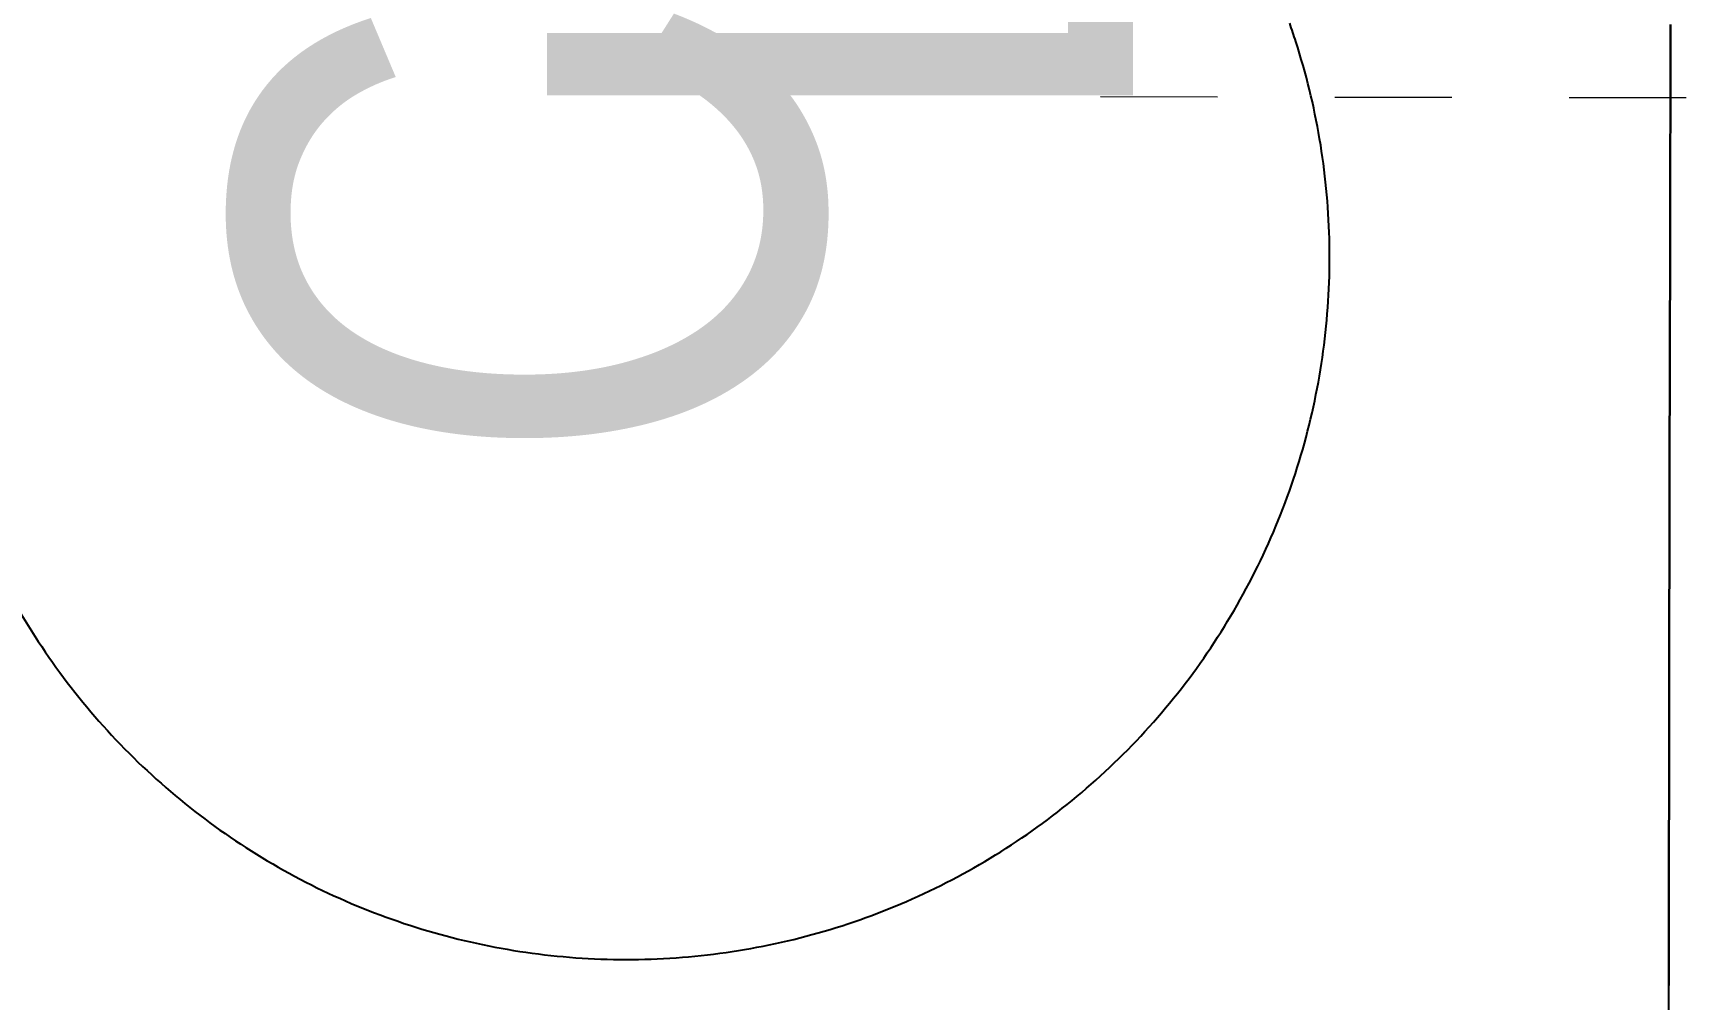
# Model space of a CAD drawing. Header units: metres. Extents: x -354 to -91, y 3 to 562.
# Drawn here: x -270.434 to -269.025, y 507.906 to 508.731 of the extents above; entities that cross this region are included whole.
import ezdxf

# ---------------------------------------------------------------- set-up
doc = ezdxf.new("R2010")
doc.units = ezdxf.units.M
doc.linetypes.add('JacobsGridLine', pattern=[0.0145, 0.01, -0.001, 0.0025, -0.001])
for name, color, linetype, lineweight in [('A-ANNO-NOTE', 7, 'Continuous', 9), ('A-GENM', 7, 'Continuous', 25), ('S-GRID', 7, 'Continuous', 9)]:
    doc.layers.add(name, color=color, linetype=linetype, lineweight=lineweight)
doc.styles.add('Arial Narrow_2', font='ARIALN.TTF', dxfattribs={"height": 0.0025})

# ---------------------------------------------------------------- blocks, each defined once
blk = doc.blocks.new('Foundations-Piles - Px-1200-66435333-DRG-2873034 - CONSTRUCTION SEQUENCE STAGE A8')
at = {"layer": 'A-GENM', "color": 9, "true_color": 0xbebebe}
for start, end in [(130.9091, 139.0909), (130.9091, 139.0909), (139.0909, 147.2727), (139.0909, 147.2727), (147.2727, 155.4545), (147.2727, 155.4545), (155.4545, 163.6364), (155.4545, 163.6364), (163.6364, 171.8182), (163.6364, 171.8182), (171.8182, 180), (171.8182, 180), (180, 188.1818), (180, 188.1818), (188.1818, 196.3636), (188.1818, 196.3636), (196.3636, 204.5455), (196.3636, 204.5455), (204.5455, 212.7273), (204.5455, 212.7273), (212.7273, 220.9091), (212.7273, 220.9091), (220.9091, 229.0909), (220.9091, 229.0909), (229.0909, 237.2727), (229.0909, 237.2727), (237.2727, 245.4545), (237.2727, 245.4545), (294.5455, 302.7273), (294.5455, 302.7273), (302.7273, 304.287), (302.7273, 304.287), (245.4545, 253.6364), (245.4545, 253.6364), (286.3636, 294.5455), (286.3636, 294.5455), (253.6364, 261.8182), (253.6364, 261.8182), (278.1818, 286.3636), (278.1818, 286.3636), (261.8182, 270), (261.8182, 270), (270, 278.1818), (270, 278.1818)]:
    blk.add_arc((0, 0), 0.6, start, end, dxfattribs=at)
blk = doc.blocks.new('CappingBeam_RS39B_CB01A - CappingBeam_RS39B_CB01A-57939457-DRG-2873034 - CONSTRUCTION SEQUENCE STAGE A8')
at = {"layer": 'A-GENM', "color": 9, "true_color": 0xbebebe}
for p, q in [((98.3035, 34.5384), (98.1235, 34.4909)), ((98.1235, 34.4909), (97.9328, 34.4406)), ((97.9328, 34.4406), (97.7421, 34.3903)), ((97.7421, 34.3903), (97.5514, 34.34)), ((97.5514, 34.34), (97.3607, 34.2896))]:
    blk.add_line(p, q, dxfattribs=at)
at = {"layer": 'A-GENM', "color": 253, "true_color": 0xa3a3a3, "flags": 128}
blk.add_lwpolyline([(97.3607, 34.2896), (97.5514, 34.34), (97.7421, 34.3903), (97.9328, 34.4406), (98.1235, 34.4909), (98.3035, 34.5384)], dxfattribs=at)
blk = doc.blocks.new('T2DPAA-T2D-C3S-RS-M3D-100334_rvt-1-DRG-2873034 - CONSTRUCTION SEQUENCE STAGE A8')
at = {"layer": 'A-GENM', "color": 253, "lineweight": 25, "true_color": 0xa3a3a3, "rotation": 75.11694444444437}
for name, p in [('CappingBeam_RS39B_CB01A - CappingBeam_RS39B_CB01A-57939457-DRG-2873034 - CONSTRUCTION SEQUENCE STAGE A8', (-1134.0578, 404.8616)), ('Foundations-Piles - Px-1200-66435333-DRG-2873034 - CONSTRUCTION SEQUENCE STAGE A8', (-1143.0794, 508.5399))]:
    blk.add_blockref(name, p, dxfattribs=at)
blk = doc.blocks.new('CS_Annot_Centreline Symbol1 - CS_Annot_Centreline Symbol-7988197-DRG-2873034 - CONSTRUCTION SEQUENCE STAGE A8')
at = {"layer": 'A-ANNO-NOTE', "char_height": 0.0025, "attachment_point": 1, "rotation": 180, "style": 'Arial Narrow_2'}
for s, insert, width in [('L', (0.0011466, -0.0032921), 0.00192405), ('C  ', (0.0025191, -0.004626), 0.004409281)]:
    blk.add_mtext(s, dxfattribs=dict(at, insert=insert, width=width))

msp = doc.modelspace()

# ---------------------------------------------------------------- linework, layer by layer
at = {"layer": 'S-GRID', "linetype": 'JacobsGridLine', "lineweight": 18}
msp.add_line((-269.5226, 508.6767), (-227.4722, 508.5982), dxfattribs=at)

# ---------------------------------------------------------------- block references
at = {"lineweight": 5}
msp.add_blockref('T2DPAA-T2D-C3S-RS-M3D-100334_rvt-1-DRG-2873034 - CONSTRUCTION SEQUENCE STAGE A8', (873.1524, 0), dxfattribs=at)
at = {"layer": 'A-ANNO-NOTE', "xscale": 200, "yscale": 200, "zscale": 200, "rotation": 269.9999999999306}
msp.add_blockref('CS_Annot_Centreline Symbol1 - CS_Annot_Centreline Symbol-7988197-DRG-2873034 - CONSTRUCTION SEQUENCE STAGE A8', (-269.3365, 508.8599), dxfattribs=at)

doc.saveas('drawing.dxf')
